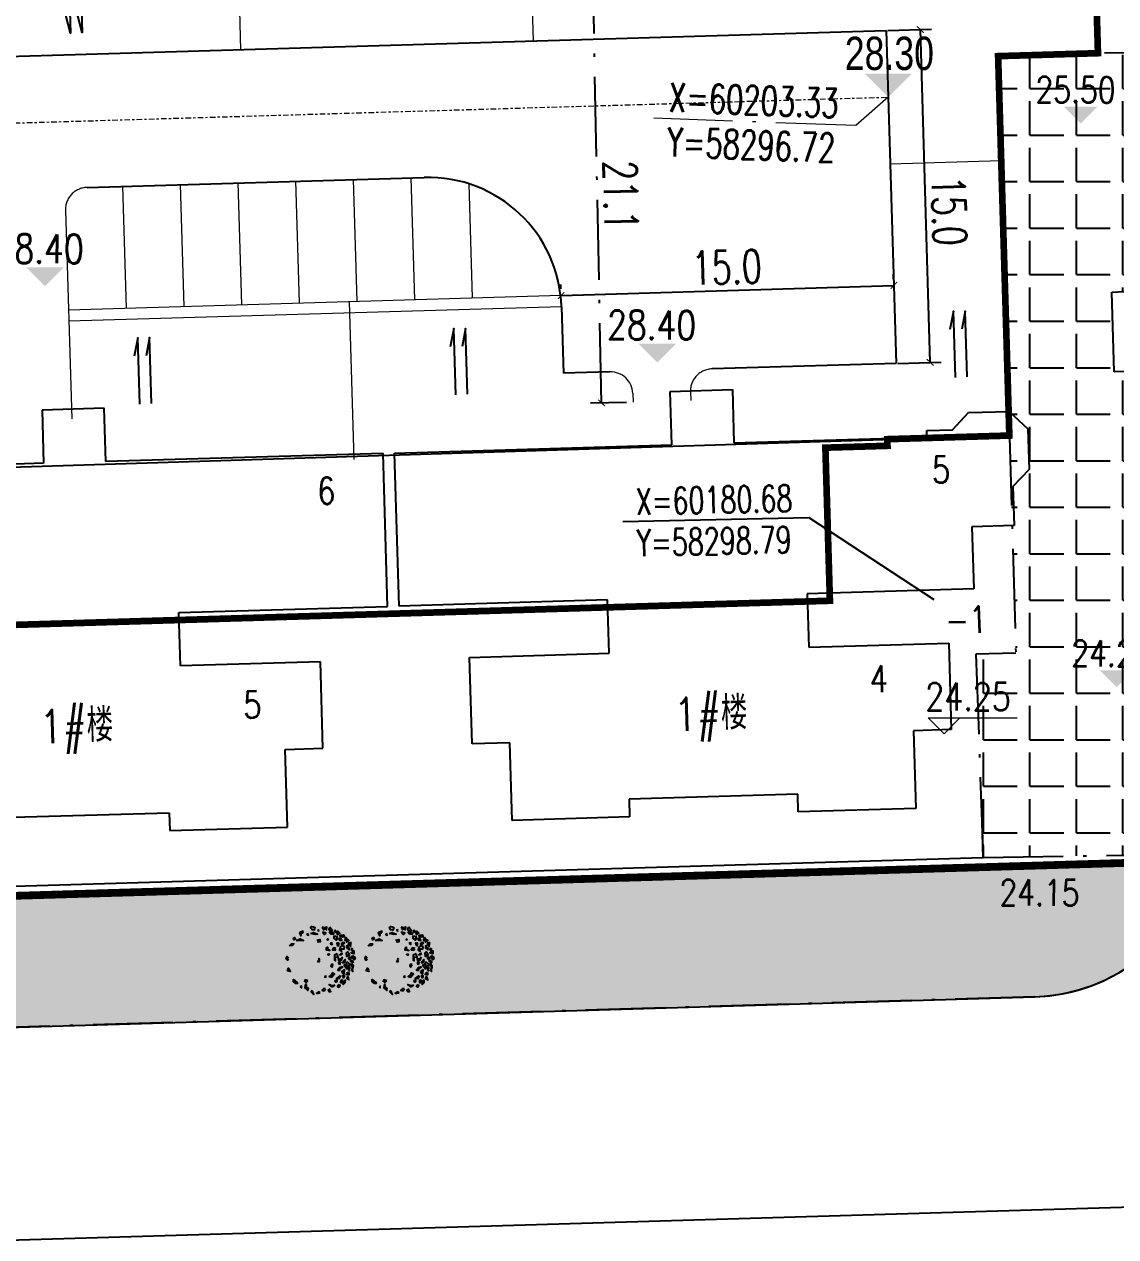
# Model space of a CAD drawing. Header units: inches. Extents: x 393 to 1582, y 246 to 1188.
# Drawn here: x 1221.8 to 1271, y 361.2 to 415.8 of the extents above; entities that cross this region are included whole.
import ezdxf

# ---------------------------------------------------------------- set-up
doc = ezdxf.new("R2010")
doc.units = ezdxf.units.IN
doc.header["$MEASUREMENT"] = 0
for name, pattern in [('ACAD_ISO10W100', [18.5, 12, -3, 0.5, -3]), ('CENTERX2', [4, 2.5, -0.5, 0.5, -0.5]), ('DASH', [0.35, 0.25, -0.1]), ('DASHED2', [0.375, 0.25, -0.125]), ('DOTE', [2.4200000000000004, 2, -0.2, 0.02, -0.2]), ('PHANTOM', [2.5, 1.25, -0.25, 0.25, -0.25, 0.25, -0.25])]:
    doc.linetypes.add(name, pattern=pattern)
for name, color, linetype in [('230', 2, 'Continuous'), ('83', 8, 'Continuous'), ('buildcoor', 7, 'Continuous'), ('DIM', 4, 'Continuous'), ('drain', 4, 'Continuous'), ('ELEV', 1, 'Continuous'), ('GREEN', 64, 'Continuous'), ('hongzb', 5, 'Continuous'), ('JIAJU', 8, 'Continuous'), ('roaddim', 2, 'Continuous'), ('公建', 4, 'Continuous'), ('外墙', 42, 'Continuous'), ('建筑层数', 7, 'Continuous'), ('红线', 1, 'PHANTOM'), ('车库边线', 4, 'DOTE')]:
    doc.layers.add(name, color=color, linetype=linetype)
for name, color, linetype, lineweight in [('buildelev', 2, 'Continuous', 20), ('FENCE', 100, 'Continuous', 18), ('parking', 30, 'Continuous', 18), ('ROAD', 1, 'Continuous', 25), ('ROAD-CENTER', 7, 'CENTERX2', 18), ('ROAD-ZB', 4, 'Continuous', 15), ('walk', 2, 'Continuous', 18), ('围墙', 75, 'FENCELINE1', 15), ('建筑型号', 2, 'Continuous', 18), ('树', 84, 'Continuous', 15)]:
    doc.layers.add(name, color=color, linetype=linetype, lineweight=lineweight)
doc.styles.add('_HZTXT', font='txt.shx', dxfattribs={"width": 0.8, "bigfont": 'hztxt.shx'})
doc.styles.add('DIM_FONT', font='SIMPLEX.shx', dxfattribs={"width": 0.8})
doc.styles.add('FLS', font='', dxfattribs={"width": 0.8})
doc.styles.add('HZ', font='simplex.shx', dxfattribs={"width": 0.7, "bigfont": 'hztxt.shx'})
doc.styles.add('RO', font='romans.shx', dxfattribs={"width": 0.8})
doc.styles.get('FLS').set_extended_font_data('创艺繁隶书')
doc.linetypes.add('FENCELINE1', pattern='A,0.25,-0.1,[133,ltypeshp.shx,S=0.1,R=0,X=-0.1,Y=0],-0.1,1', length=1.45)
doc.dimstyles.new('NORMAL', dxfattribs={"dimtxt": 1.5, "dimasz": 0.3, "dimexe": 0.5, "dimexo": 0.3, "dimgap": 0.3, "dimtad": 1, "dimdec": 1, "dimzin": 1, "dimdsep": 46, "dimtxsty": 'HZ', "dimblk": 'ARCHTICK', "dimcen": 0, "dimclrt": 256, "dimadec": 0, "dimazin": 0, "dimtfac": 1, "dimtdec": 1, "dimtofl": 0, "dimtmove": 0, "dimatfit": 3, "dimldrblk": 'ARCHTICK', "dimfxl": 1, "dimtolj": 2, "dimtzin": 0, "dimarcsym": 0})
pattern_1 = [(0, (-57035.97997173201, -59790.78773423353), (0, 2.0955), [1.524, -0.5715]), (90, (-57035.97997173201, -59790.78773423353), (-2.0955, 1.283081307217396e-16), [1.524, -0.5715])]

# ---------------------------------------------------------------- blocks, each defined once
blk = doc.blocks.new('_ARCHTICK')
at = {"color": 0, "linetype": 'ByBlock', "const_width": 0.15}
blk.add_lwpolyline([(-0.5, -0.5), (0.5, 0.5)], dxfattribs=at)
blk = doc.blocks.new('*D184')
at = {"layer": 'DEFPOINTS', "color": 0, "ltscale": 0.3, "transparency": 16777216}
for p in [(1260.99142981961, 404.0632782303646), (1260.991429819609, 404.0632782304012), (1245.998494709334, 403.6026458363185)]:
    blk.add_point(p, dxfattribs=at)
at = {"layer": 'roaddim', "color": 0, "lineweight": -2, "ltscale": 0.3, "transparency": 16777216}
for p, q in [((1260.982217177573, 404.3631367423777), (1260.976075416213, 404.5630424170896)), ((1245.989282067296, 403.9025043483316), (1245.983140305937, 404.1024100230435)), ((1245.998494709333, 403.6026458363551), (1260.991429819609, 404.0632782304012))]:
    blk.add_line(p, q, dxfattribs=at)
at = {"layer": 'roaddim', "color": 0, "lineweight": -2, "ltscale": 0.3, "transparency": 16777216, "xscale": 0.3, "yscale": 0.3, "zscale": 0.3}
for p, rotation in [((1260.991429819609, 404.0632782304012), 1.759761681913508), ((1245.998494709333, 403.6026458363551), 181.7597616819135)]:
    blk.add_blockref('_ARCHTICK', p, dxfattribs=dict(at, rotation=rotation))
at = {"layer": 'roaddim', "ltscale": 0.3, "transparency": 16777216, "insert": (1253.46271801734, 404.8824668254238), "char_height": 1.5, "attachment_point": 5, "rotation": 1.7597616819135078, "style": 'HZ'}
blk.add_mtext('\\A2;15.0', dxfattribs=at)
blk = doc.blocks.new('*D185')
at = {"layer": 'DEFPOINTS', "color": 0, "ltscale": 0.3, "transparency": 16777216}
for p in [(1260.421093116618, 415.5353302451539), (1262.185488041762, 415.5875472339076), (1260.86484308295, 400.5411644129408)]:
    blk.add_point(p, dxfattribs=at)
at = {"layer": 'roaddim', "color": 0, "lineweight": -2, "ltscale": 0.3, "transparency": 16777216}
for p, q in [((1260.720961824656, 415.5442048121412), (1262.685269221827, 415.6023381788864)), ((1262.629238008095, 400.5933814016944), (1262.185488041762, 415.5875472339076)), ((1261.164711790989, 400.550038979928), (1263.129019188159, 400.6081723466732))]:
    blk.add_line(p, q, dxfattribs=at)
at = {"layer": 'roaddim', "color": 0, "lineweight": -2, "ltscale": 0.3, "transparency": 16777216, "xscale": 0.3, "yscale": 0.3, "zscale": 0.3}
for p, rotation in [((1262.185488041762, 415.5875472339076), 91.69516474236677), ((1262.629238008095, 400.5933814016944), 271.6951647423668)]:
    blk.add_blockref('_ARCHTICK', p, dxfattribs=dict(at, rotation=rotation))
at = {"layer": 'roaddim', "ltscale": 0.3, "transparency": 16777216, "insert": (1263.47762986834, 407.421188216913), "char_height": 1.5, "attachment_point": 5, "rotation": 271.6951647423667, "style": 'HZ'}
blk.add_mtext('\\A2;15.0', dxfattribs=at)
blk = doc.blocks.new('psss')
at = {"layer": 'drain', "ltscale": 3}
for points in [[(-2.979199663401232, 0.52727666348801), (0.00717558540054597, 0.5309393880161224), (-0.8080204050493194, 0.7139123538363492)], [(-2.966958536155289, -0.003638910493464209), (0, 0), (-0.8151959903043462, 0.1829729653982213)]]:
    blk.add_lwpolyline(points, dxfattribs=at)
blk = doc.blocks.new('*D405')
at = {"layer": 'DEFPOINTS', "color": 0, "linetype": 'ACAD_ISO10W100', "ltscale": 0.3, "transparency": 16777216}
for p in [(1247.398126240169, 419.8652271540907), (1248.817908727995, 419.8937585255763), (1249.241856857095, 398.7971866433501, 0.9369604230422974)]:
    blk.add_point(p, dxfattribs=at)
at = {"layer": 'DIM', "color": 0, "linetype": 'ACAD_ISO10W100', "lineweight": -2, "ltscale": 0.3, "transparency": 16777216}
for p, q in [((1248.517969284585, 419.8877310644993), (1246.898227167819, 419.8551813856292)), ((1247.82207436927, 398.7686552718645), (1247.398126240169, 419.8652271540907)), ((1248.941917413686, 398.7911591822731), (1247.32217529692, 398.758609503403))]:
    blk.add_line(p, q, dxfattribs=at)
at = {"layer": 'DIM', "color": 0, "linetype": 'ACAD_ISO10W100', "lineweight": -2, "ltscale": 0.3, "transparency": 16777216, "xscale": 0.3, "yscale": 0.3, "zscale": 0.3}
for p, rotation in [((1247.398126240169, 419.8652271540907), 91.15123773181608), ((1247.82207436927, 398.7686552718645), 271.1512377318161)]:
    blk.add_blockref('_ARCHTICK', p, dxfattribs=dict(at, rotation=rotation))
at = {"layer": 'DIM', "linetype": 'ACAD_ISO10W100', "ltscale": 0.3, "transparency": 16777216, "insert": (1248.684441752153, 408.1162074906073), "char_height": 1.5, "attachment_point": 5, "rotation": 271.1512377318161, "style": 'HZ'}
blk.add_mtext('\\A2;21.1', dxfattribs=at)
blk = doc.blocks.new('GPPMTR01')
at = {"color": 0, "linetype": 'ByBlock'}
for points in [[(-0.1056669167511069, 0.5301077341899761), (-0.07307951152553828, 0.4959264380514251), (-0.0582670498972972, 0.5149161759783037), (-0.03456719235899085, 0.5035222617976133), (-0.03752968682737597, 0.5452995602437609), (-0.06419210400898144, 0.5301077341899761)], [(0.00488750428143043, 0.5591320875771277), (-0.004942283387421384, 0.522511999724492), (0.01579508861057028, 0.5111181748245056), (0.0513449329504875, 0.5187139985706939)], [(-0.4116768515759224, 0.3053779346073979), (-0.3644640545814815, 0.3042507657177246), (-0.3674178173970024, 0.3281527279859759), (-0.342602870648292, 0.3368543825335497), (-0.374238595350616, 0.3643005209137503), (-0.3823495687596492, 0.3347051281429671)], [(-0.3540263367420504, 0.4040750746047969), (-0.3350825783777999, 0.3712300427649974), (-0.3123625140708551, 0.3778369041515095), (-0.2925959447373191, 0.4083456385255687)], [(-0.2977531553308311, 0.3548484620479426), (-0.258597227638719, 0.3617780731798937), (-0.2400121991436729, 0.4018472531945776), (-0.2633232124312709, 0.4000208378301383), (-0.2747105198398557, 0.3778912761003262)], [(-0.2629462692984232, 0.454108427604193), (-0.2695533092463437, 0.4313884525779524), (-0.2483370891198075, 0.4311201640620341), (-0.2432341611944081, 0.4469651677472525)], [(-0.2145521100269007, 0.4434206345124865), (-0.2184191251649934, 0.4556669115755305), (-0.2419983376878054, 0.4750564484955148), (-0.1986527343928656, 0.4861755566688856), (-0.1987071956223864, 0.4485234731571818)], [(-0.1661580400360822, 0.4327330199821884), (-0.2074632221187771, 0.3860567107388801), (-0.1796944232738414, 0.3708567601410193), (-0.136939751103414, 0.3867562250557586), (-0.1467685834687316, 0.4091538967400805), (-0.1652991596623272, 0.406736532394988)], [(-0.1729788179896959, 0.4688807236292588), (-0.150794902167208, 0.5179200252688432), (-0.1200180935509205, 0.5164702851951389), (-0.1281290401757423, 0.4868748031436516), (-0.1436516690944788, 0.4982079171648279), (-0.1508493276844472, 0.4802681203185478), (-0.1448875640256448, 0.4701165471358614)], [(-0.1272703740756771, 0.4608785833985634), (-0.1326957303359808, 0.4285977163281774), (-0.1114795727059376, 0.4283294278122592), (-0.09649355653131922, 0.4594289326055634)], [(-0.0790044942126592, 0.4009782841012556), (-0.09677937084945872, 0.3705949891165027), (-0.06419210400898144, 0.3592010749358121), (-0.0493795843482827, 0.3705949891165027)], [(-0.03752968682737597, 0.4769368786859544), (-0.05530456435698251, 0.4541493181666856), (-0.04345459541151248, 0.4237658446205244), (-0.03160469789060575, 0.438957581393605)], [(0.006907685558048658, 0.4427555825474032), (-0.02567971788190592, 0.412372109001242), (-0.01975480036969901, 0.3819886354550809), (0.01579508861057028, 0.3516052511896238), (0.04541999758213975, 0.3667969879627044), (0.009870108601870453, 0.385786547328175), (0.03357012684544426, 0.4199680220281344)], [(0.009870108601870453, 0.4845326131514385), (0.04245748525761382, 0.4617451419128738), (0.08393238995886458, 0.4769368786859544), (0.06615749457311718, 0.4921286154590351), (0.04245748525761382, 0.4845326131514385)], [(0.08393238995886458, 0.3705949891165027), (0.07208242994146492, 0.3440093381627315), (0.08096987763433859, 0.3212217776434627), (0.08393238995886458, 0.3440093381627315)], [(0.1046697083884338, 0.5301077341899761), (0.08393238995886458, 0.5187139985706939), (0.09874477302008597, 0.5035222617976133), (0.1135572453620115, 0.5111181748245056)], [(0.1579945731070841, 0.4465534051397933), (0.09578226069556005, 0.4427555825474032), (0.1046697083884338, 0.412372109001242), (0.1461445238089803, 0.3933825496357715), (0.1550320607825582, 0.4161701101550404), (0.1402195884406326, 0.4275638457743227)], [(0.1313321407477589, 0.4883306143052368), (0.1372570761161067, 0.4997244392052232), (0.1342946530722849, 0.5301077341899761), (0.1728069561683055, 0.5073201736707073), (0.1461445238089803, 0.4807347905590486)], [(0.1787319808173574, 0.4769368786859544), (0.2290943332114818, 0.4959264380514251), (0.2498317409217552, 0.4731388775321562), (0.22316930856243, 0.4579471407590756), (0.2202067962379041, 0.4769368786859544), (0.2024319008521567, 0.4693410549397661), (0.1994693885276307, 0.4579471407590756)], [(0.2053944131766826, 0.438957581393605), (0.1787319808173574, 0.4199680220281344), (0.1935443638785789, 0.4047762852550539), (0.2261316423255476, 0.4161701101550404)], [(0.2142818608695563, 0.3592010749358121), (0.2735316609565545, 0.3743928117088927), (0.2913064670615976, 0.4085741078474439), (0.282419019368724, 0.3364135144165433), (0.2468692285972292, 0.332615513262745)], [(0.2676065470267984, 0.4503514062935914), (0.2527940746848728, 0.4351595802398068), (0.2409442932288814, 0.4085741078474439), (0.2735316609565545, 0.4275638457743227)], [(0.3150063870963969, 0.4161701101550404), (0.3061189394035232, 0.4009782841012556), (0.3179688994209229, 0.3895845484819733), (0.3475938441047739, 0.3933825496357715)], [(0.3209314117454488, 0.3629990760896104), (0.3061189394035232, 0.3402115155703414), (0.3268563471137964, 0.3250197787972609), (0.3564812917976476, 0.3250197787972609), (0.3268563471137964, 0.3364135144165433)], [(0.3505561778678916, 0.3819886354550809), (0.3475938441047739, 0.3705949891165027), (0.3683312518150473, 0.3554030737820138), (0.3920310825691424, 0.3592010749358121)], [(-0.481902910709679, 0.195890150147132), (-0.4611655029994058, 0.2072838857664143), (-0.4315405583155546, 0.1769005015009573), (-0.4522780553065321, 0.1541129409816885), (-0.4937528707270786, 0.1503151183892985), (-0.4996778060954264, 0.1769005015009573)], [(-0.4167280859736291, 0.1085378199431508), (-0.4108031506052814, 0.1503151183892985), (-0.357478375167335, 0.188294415681648), (-0.3693283351847346, 0.1617088540085809)], [(-0.393028255219534, 0.2414652711856697), (-0.4078407275614596, 0.2300714462856832), (-0.3959906782633557, 0.2262735344125891)], [(-0.3041535997293888, 0.3098280420241803), (-0.3426659028254095, 0.2718487447318308), (-0.2982286643610411, 0.2794445684780191)], [(-0.2152789442392437, 0.2946363052510997), (-0.2152789442392437, 0.2756465673242208), (-0.20639149654637, 0.2832424803511132)], [(-0.1234417942807135, 0.3136259538972744), (-0.144179228775198, 0.2946363052510997), (-0.1352917542981131, 0.2870404815049115), (-0.1145543912281919, 0.2946363052510997)], [(-0.06419210400898144, 0.2072838857664143), (-0.08492947332855197, 0.1844964145278497), (-0.1145543912281919, 0.2034859738933202), (-0.1145543912281919, 0.2186777106664009), (-0.08492947332855197, 0.2072838857664143), (-0.0523420698885974, 0.2262735344125891)], [(-0.03160469789060575, 0.3174239550510727), (-0.0582670498972972, 0.2946363052510997), (-0.04345459541151248, 0.2642529209856426), (-0.02271722341352081, 0.2908384826587097)], [(-0.01975480036969901, 0.188294415681648), (-0.007904768927736073, 0.1920922382740379), (0.0009827055493488537, 0.1769005015009573), (-0.01975480036969901, 0.1693046777547691)], [(0.04541999758213975, 0.2946363052510997), (0.04245748525761382, 0.249061184212562), (0.1046697083884338, 0.2110818869202126), (0.1194821807303593, 0.2186777106664009), (0.06911991761693899, 0.245263272339468), (0.09578226069556005, 0.2832424803511132)], [(0.128369628423233, 0.3364135144165433), (0.1372570761161067, 0.2870404815049115), (0.1135572453620115, 0.2718487447318308), (0.1461445238089803, 0.2604549198318444), (0.1579945731070841, 0.3022322182779921)], [(0.1787319808173574, 0.2718487447318308), (0.1668820207999577, 0.245263272339468), (0.1846569161857051, 0.2376674485932797), (0.1994693885276307, 0.252859006804952)], [(0.1994693885276307, 0.2908384826587097), (0.1787319808173574, 0.3516052511896238), (0.2113193485450304, 0.3098280420241803)], [(0.2498317409217552, 0.3250197787972609), (0.2409442932288814, 0.2984342171241938), (0.312043874771871, 0.3022322182779921), (0.282419019368724, 0.3288176013896509)], [(0.2527940746848728, 0.2680509221394409), (0.2409442932288814, 0.2262735344125891), (0.2587190993339247, 0.1769005015009573), (0.2735316609565545, 0.2034859738933202), (0.2527940746848728, 0.2186777106664009)], [(0.3031564270789972, 0.2680509221394409), (0.3090814517280491, 0.2186777106664009), (0.3357438840873743, 0.2148798880740108), (0.3505561778678916, 0.2338694474394814)], [(0.3861060579200905, 0.2566570079587503), (0.3683312518150473, 0.2718487447318308), (0.3653687394905213, 0.2870404815049115), (0.377218699507921, 0.2984342171241938), (0.4009186195427203, 0.2832424803511132)], [(0.4009186195427203, 0.2072838857664143), (0.3831435455955646, 0.2186777106664009), (0.3653687394905213, 0.2110818869202126), (0.3683312518150473, 0.195890150147132), (0.3920310825691424, 0.1920922382740379)], [(0.430543385665163, 0.2604549198318444), (0.4186934256477634, 0.245263272339468), (0.436468499594919, 0.2300714462856832), (0.466093354998066, 0.249061184212562)], [(0.4423933456825628, 0.2034859738933202), (0.4512808826561406, 0.1693046777547691), (0.4868307627083394, 0.1389212042086079), (0.4720182903664139, 0.1806984133740515)], [(-0.481902910709679, 0.01358969277719271), (-0.5056028307444783, 0.02498341946840464), (-0.514490278437352, -0.02438975629235373), (-0.5056028307444783, -0.03578347851953046), (-0.4641280153239317, -0.03578347851953046), (-0.4700529506922794, -0.02438975629235373), (-0.4937528707270786, -0.01679382540932053)], [(-0.4463530306574802, 0.07055861193150559), (-0.4315405583155546, 0.05536669659701674), (-0.4137656629298072, 0.06676061077770734)], [(-0.2834161920191156, 0.1389212042086079), (-0.2686037196771899, 0.1806984133740515), (-0.2389788642740429, 0.165506765881675), (-0.2478663119669166, 0.1389212042086079), (-0.2626787843088422, 0.1503151183892985)], [(-0.01975480036969901, 0.03257914500581832), (-0.03456719235899085, 0.02498341946840464), (-0.02567971788190592, 0.01738756000993476), (-0.013829686439943, 0.0211854183146064)], [(0.1520696377387363, 0.1617088540085809), (0.1372570761161067, 0.1389212042086079), (0.1579945731070841, 0.1199316448431374), (0.1757694684928315, 0.1275274685893256), (0.1609570854316101, 0.1427192053624062)], [(0.2498317409217552, 0.08575017014317791), (0.2705691486320285, 0.06296269890461323), (0.2735316609565545, 0.0211854183146064), (0.3031564270789972, 0.05156886507655634), (0.2853815316932499, 0.1085378199431508)], [(0.3475938441047739, 0.173102500347159), (0.377218699507921, 0.1275274685893256), (0.3564812917976476, 0.09714408432386853), (0.3535187794731217, 0.1275274685893256)], [(0.4009186195427203, 0.07815434639698968), (0.3979561964988984, 0.06296269890461323), (0.3742561871833951, 0.06676061077770734), (0.377218699507921, 0.08954817129697619)], [(0.4275809626213412, 0.02498341946840464), (0.430543385665163, -0.02059175513855549), (0.377218699507921, -0.04337927101747224), (0.4098059779548898, -0.01299595817657849)], [(0.4216559379722892, 0.165506765881675), (0.4186934256477634, 0.1351233816162179), (0.4394309226387408, 0.1199316448431374), (0.4512808826561406, 0.1389212042086079)], [(0.4512808826561406, 0.07435643452389558), (0.469055867322592, 0.05156886507655634), (0.4838683396645175, 0.06296269890461323), (0.4720182903664139, 0.09334617245077441)], [(-0.4670904383677534, -0.130731699430228), (-0.4641280153239317, -0.1573171718225909), (-0.481902910709679, -0.1535192599494968), (-0.4848654230342049, -0.1269337875571338)], [(-0.4374655829646065, -0.130731699430228), (-0.4285781352717328, -0.06616685832095229), (-0.3811782952021343, -0.03958140735595835), (-0.4078407275614596, -0.07756064750865711)], [(0.2557565870093988, -0.01299595817657849), (0.2409442932288814, -0.02818761638263944), (0.2527940746848728, -0.03958140735595835)], [(0.4068436441917722, -0.1193378923863823), (0.3890685702446164, -0.1383276124571204), (0.3979561964988984, -0.1763068204687656), (0.4186934256477634, -0.1535192599494968)], [(0.436468499594919, -0.06616685832095229), (0.4423933456825628, -0.09655030508290223), (0.466093354998066, -0.09655030508290223), (0.4809058273399915, -0.07376278920398549), (0.4601683303490142, -0.07756064750865711)], [(-0.4196906875788592, -0.2598612387996526), (-0.4315405583155546, -0.218083940353505), (-0.4108031506052814, -0.1877006453687521), (-0.4019157029124076, -0.214286117761115), (-0.4108031506052814, -0.2294777652534915)], [(0.1698444438437796, -0.2864467111920156), (0.1372570761161067, -0.3168301847381768), (0.1491071254142104, -0.3358198333843515), (0.1757694684928315, -0.3206280966112709)], [(0.2053944131766826, -0.3320219215112574), (0.1994693885276307, -0.3434156571305397), (0.2350192685798296, -0.377597042549795), (0.2942689793861236, -0.3586073046229161), (0.2735316609565545, -0.3396177452574455), (0.2350192685798296, -0.3510115701574321)], [(0.3268563471137964, -0.3054363598381903), (0.3327813717628483, -0.3282239203574591), (0.3890685702446164, -0.3130322728650827)], [(0.4157310026039416, -0.218083940353505), (0.3890685702446164, -0.2332757664072897), (0.3920310825691424, -0.271254974418935), (0.4068436441917722, -0.2484675031803703)], [(-0.265641207352664, -0.3662033069305126), (-0.3041535997293888, -0.3737991306767008), (-0.2834161920191156, -0.4003846030690638), (-0.2508288242914426, -0.3927886900421714)], [(-0.1145543912281919, -0.4725451964999643), (-0.1382542487664982, -0.4383639003614132), (-0.1056669167511069, -0.4383639003614132), (-0.08492947332855197, -0.4459597241076015)], [(0.07208242994146492, -0.4801410202461526), (0.04245748525761382, -0.461151460880682), (0.06023238064336118, -0.4497577252613997), (0.06615749457311718, -0.4535556371344939), (0.09578226069556005, -0.4535556371344939), (0.09578226069556005, -0.4383639003614132), (0.1254072053794111, -0.4421618122345073), (0.1135572453620115, -0.461151460880682)], [(0.1876194285102311, -0.4307679873345209), (0.2113193485450304, -0.4231721635883326), (0.1876194285102311, -0.407980426815252)]]:
    blk.add_lwpolyline(points, close=True, dxfattribs=at)
blk.add_circle((0, 0), 0.01003491861934691, dxfattribs=at)
blk = doc.blocks.new('A$C4417064F')
at = {"layer": 'GREEN', "xscale": 4.647578996463836, "yscale": 4.647578996463836, "zscale": 4.647578996463836, "rotation": 300.5404110418328}
blk.add_blockref('GPPMTR01', (0.8014980672414822, 3.068208391377993), dxfattribs=at)

msp = doc.modelspace()

# ---------------------------------------------------------------- hatches: boundary and pattern name
at = {"layer": 'JIAJU', "linetype": 'ACAD_ISO10W100', "ltscale": 0.3}
h = msp.add_hatch(dxfattribs=at)
h.set_pattern_fill('ANGLE', color=0, scale=0.3, style=0)
h.set_pattern_definition(pattern_1)
edge = h.paths.add_edge_path()
edge.add_line((1265.015386131011, 378.2941414524894), (1274.952740830211, 378.4590428928923))
edge.add_arc((1267.10536053934, 380.0142350268353), 8.000000000188503, 348.7903820312058, 361.6949155495682)
edge.add_line((1275.101860449753, 380.2508553678481), (1274.802188422881, 390.3781644819601))
edge.add_line((1274.802188422881, 390.3781644819601), (1272.045395786111, 390.3781644819601))
edge.add_line((1272.045395786111, 390.3781644819601), (1271.755128969687, 400.1876278682385))
edge.add_line((1271.755128969687, 400.1876278682385), (1270.9110849195, 400.162652192229))
edge.add_line((1270.9110849195, 400.162652192229), (1270.816998166958, 403.7614438490046))
edge.add_line((1270.816998166958, 403.7614438490046), (1274.403594752244, 403.9288008920258))
edge.add_line((1274.403594752244, 403.9288008920258), (1274.085867739662, 414.5859661226341))
edge.add_line((1274.085867739662, 414.5859661226341), (1270.328217896489, 414.5270065904907))
edge.add_line((1270.328217896489, 414.5270065904907), (1265.68815599548, 414.3897048907884))
edge.add_line((1265.68815599548, 414.3897048907884), (1266.483486114297, 387.5019705544392))
edge.add_line((1266.483486114297, 387.5019705544392), (1264.68429138772, 387.4481309962203))
edge.add_line((1264.68429138772, 387.4481309962203), (1265.015386131011, 378.2941414524894))
h = msp.add_hatch(dxfattribs=at)
h.set_pattern_fill('ANGLE', color=0, scale=0.3, style=0)
h.set_pattern_definition(pattern_1)
edge = h.paths.add_edge_path()
edge.add_line((1120.679652231136, 367.6355868459351), (1120.502062772468, 373.5791752235301))
edge.add_line((1120.502062772468, 373.5791752235301), (1274.884458678536, 378.1472502535244))
edge.add_arc((1267.105360539522, 380.0142350268425), 8.000000000012824, 271.7114408746254, 346.504258223181, ccw=False)
edge.add_line((1267.344287231813, 372.0178036955613), (1120.679652231136, 367.6355868459351))

# ---------------------------------------------------------------- linework, layer by layer
at = {"layer": '230', "color": 0, "ltscale": 0.3}
msp.add_lwpolyline([(1120.831148906707, 375.6284828019262), (1120.878471610429, 374.0291827795073), (1265.015386131011, 378.2941414524894), (1264.96806342729, 379.8934414749083)], dxfattribs=at)
at = {"layer": '83', "color": 0, "linetype": 'Continuous'}
msp.add_lwpolyline([(551.0007607295423, 341.1089484243994), (937.7869736382212, 352.6657975543558), (1089.191153900255, 357.1459218537048), (1388.961170364202, 366.0159223409783)], dxfattribs=at)
at = {"layer": 'buildcoor', "color": 0, "ltscale": 0.3}
msp.add_lwpolyline([(1257.17995382019, 393.5930391580396), (1248.781982021073, 393.4084594698716)], dxfattribs=at)
at = {"layer": 'buildcoor', "color": 0, "ltscale": 0.3, "elevation": 0.936960423042297}
msp.add_lwpolyline([(1262.811761655541, 389.8942279901667), (1257.17995382019, 393.5930391580396)], dxfattribs=at)
at = {"layer": 'buildelev', "color": 0}
msp.add_lwpolyline([(1263.958536104715, 384.5768708125461), (1263.249749944889, 383.8680846529379), (1262.54096378512, 384.5768708125461), (1266.541003963191, 384.5768708125461)], dxfattribs=at)
at = {"layer": 'ELEV', "color": 0}
for points in [[(1259.679790431206, 413.6040408432373), (1261.801110774782, 413.6040408432373), (1260.740450602994, 412.5433806714491)], [(1268.644952382523, 412.1174828284557), (1270.17230302981, 412.1174828284557), (1269.408627706116, 411.3538075047682)], [(1221.90013828526, 404.8739544412084), (1223.597194560026, 404.8739544412084), (1222.748666422588, 404.0254263037778)], [(1249.4917271592, 401.4379547997588), (1251.188783433966, 401.4379547997588), (1250.340255296529, 400.5894266623282)], [(1270.261676081399, 386.7250336753778), (1271.789026728687, 386.7250336753778), (1271.025351404992, 385.9613583516903)], [(1267.021846204394, 375.9487373570074), (1268.549196851681, 375.9487373570074), (1267.785521527986, 375.1850620333199)]]:
    msp.add_solid(points, dxfattribs=at)
at = {"layer": 'FENCE', "color": 0, "ltscale": 0.3}
msp.add_line((1244.758737887454, 415.0723615993912), (1244.681859133548, 417.6704516276941), dxfattribs=at)
at = {"layer": 'hongzb', "color": 0, "linetype": 'DOTE', "ltscale": 0.2, "const_width": 0.35}
msp.add_lwpolyline([(595.9556870728132, 357.9590814737085), (937.3240531719069, 368.158883258474, -7.210533902032339e-05), (937.3327019899165, 368.1591404296988), (1088.73270198994, 372.6391404296801), (1388.502736053256, 381.5091414379486)], format="xyb", dxfattribs=at)
at = {"layer": 'JIAJU', "color": 0, "linetype": 'ACAD_ISO10W100', "ltscale": 0.3}
for points in [[(1265.015386131011, 378.2941414524894), (1274.952740830211, 378.4590428928923, 0.05636623073812699), (1275.101860449753, 380.2508553678481), (1274.802188422881, 390.3781644819601), (1272.045395786111, 390.3781644819601), (1271.755128969687, 400.1876278682385), (1270.9110849195, 400.162652192229), (1270.816998166958, 403.7614438490046), (1274.403594752244, 403.9288008920258), (1274.085867739662, 414.5859661226341, 0.258503712164269), (1274.085867739662, 414.5859661226341), (1270.328217896489, 414.5270065904907), (1265.68815599548, 414.3897048907884), (1266.483486114297, 387.5019705544392), (1264.68429138772, 387.4481309962203)], [(1120.679652231136, 367.6355868459351), (1120.502062772468, 373.5791752235301), (1274.884458678536, 378.1472502535244, -0.3384463952645198), (1267.344287231813, 372.0178036955613)]]:
    msp.add_lwpolyline(points, format="xyb", close=True, dxfattribs=at)
at = {"layer": 'parking', "color": 0, "ltscale": 0.3}
for p, q in [((1228.841585551928, 408.6145009726889), (1229.004252674132, 403.1170124478222)), ((1231.44044811011, 408.6913996313079), (1231.603115144675, 403.1939140682217)), ((1234.039310668291, 408.7682982899269), (1234.201977965773, 403.2708038414849)), ((1236.638659784302, 408.828753267967), (1236.800840085767, 403.3477173090351)), ((1239.237522342484, 408.9056519266006), (1239.399702643948, 403.4246159676687)), ((1241.846521020024, 408.6399908900631), (1241.998565202129, 403.5015146263023)), ((1226.242722993747, 408.5376023140698), (1226.40539020359, 403.0401108274155)), ((1245.998495373673, 403.6026233883231), (1223.807041425572, 402.9459673370648))]:
    msp.add_line(p, q, dxfattribs=at)
at = {"layer": 'ROAD', "color": 0, "ltscale": 0.3}
for p, q in [((1126.710257234824, 411.577942226445), (1260.651703790537, 415.5420699031957)), ((1260.651704454912, 415.5420474552294), (1261.095473278977, 400.5478184397135)), ((1224.642977651836, 408.4737293619174), (1239.838393059597, 408.9234524933409)), ((1246.013265148018, 403.1035766620108), (1246.102035948673, 400.1041552450761))]:
    msp.add_line(p, q, dxfattribs=at)
at = {"layer": 'ROAD', "color": 0, "linetype": 'Continuous'}
for p, q in [((1261.095456306111, 400.5478179374759), (1252.798844711151, 400.3023171144296)), ((1248.200857165795, 400.1662603985233), (1246.102035948673, 400.1041552450761))]:
    msp.add_line(p, q, dxfattribs=at)
at = {"layer": 'ROAD', "color": 0}
msp.add_line((1127.846888688831, 367.8497378876919), (1267.344287231821, 372.0178036955613), dxfattribs=at)
at = {"layer": 'ROAD', "color": 0, "ltscale": 0.3, "elevation": 0.002289498539352302}
msp.add_lwpolyline([(1265.68815599548, 414.3897048907884), (1270.185895103832, 414.5227951894913), (1269.872424174858, 425.1164332705731), (1269.341483042242, 443.0593992105779)], dxfattribs=at)
at = {"layer": 'ROAD', "color": 0, "ltscale": 0.3}
msp.add_arc((1240.01589118816, 402.9260785334837), 6, 1.695229598975768, 91.69522959897577, dxfattribs=at)
at = {"layer": 'ROAD', "color": 0}
msp.add_arc((1267.10536053953, 380.014235026828), 8, 271.7114408745763, 1.694915549654147, dxfattribs=at)
at = {"layer": 'ROAD-CENTER', "color": 5, "ltscale": 0.1}
msp.add_line((1127.922896950623, 408.6125178859139), (1260.740452854823, 412.5433829232707), dxfattribs=at)
at = {"layer": 'ROAD-ZB', "color": 0, "linetype": 'ACAD_ISO10W100', "ltscale": 0.3}
for points in [[(1260.740450602994, 412.5433806714491), (1259.27297709296, 411.2600190409494)], [(1259.27297709296, 411.2600190409494), (1250.179015517134, 411.5914747052948)]]:
    msp.add_lwpolyline(points, dxfattribs=at)
at = {"layer": 'walk', "color": 0, "ltscale": 0.3}
for p, q in [((1223.673004294041, 407.4443837386853), (1223.952926807784, 398.0488529946443, 0.9369604230422974)), ((1249.229991091322, 399.1964812063807), (1249.241856857095, 398.79718664335, 0.9369604230422974)), ((1251.828865878234, 399.272971329162), (1251.840730666104, 398.8740908280807, 0.9369604230422974))]:
    msp.add_line(p, q, dxfattribs=at)
at = {"layer": 'walk', "color": 0, "linetype": 'ACAD_ISO10W100', "ltscale": 0.3}
msp.add_arc((1224.672560673267, 407.4741670352733), 1, 91.69522959939245, 181.706709579215, dxfattribs=at)
at = {"layer": 'walk', "color": 0, "linetype": 'ACAD_ISO10W100'}
for centre, start, end in [((1248.230434712097, 399.1666979098509), 1.706709575881483, 91.69491576027224), ((1252.82842225746, 399.3027546257572), 91.69491576068893, 181.7067095796318)]:
    msp.add_arc(centre, 1, start, end, dxfattribs=at)
at = {"layer": '公建', "color": 0, "ltscale": 0.3, "elevation": 0.9369604230422974}
msp.add_lwpolyline([(1120.266374574415, 392.6796211860047), (1266.193637417798, 397.2978041476154)], dxfattribs=at)
at = {"layer": '围墙', "color": 0, "ltscale": 0.2}
for p, q in [((1230.668347195942, 444.9673140886071), (1231.564527969845, 414.6812049351348)), ((1260.829214335246, 409.5442764223472), (1265.826886511213, 409.6921599848711)), ((1236.451216124502, 403.3209264678435), (1236.662694882952, 396.2234938029206)), ((1246.013284146823, 403.1028421439906), (1223.821830198723, 402.4461860927323))]:
    msp.add_line(p, q, dxfattribs=at)
at = {"layer": '外墙', "color": 2, "ltscale": 0.1}
for p, q in [((1250.917228931087, 399.2818765942976), (1253.715980707594, 399.3654843221199)), ((1253.715980707594, 399.3654843221199), (1253.787644469664, 396.9665543830966)), ((1250.988892693157, 396.8829466552743), (1250.917228931087, 399.2818765942976)), ((1225.416412947657, 398.5298917590911), (1222.617612020746, 398.4479567452921)), ((1222.617612020746, 398.4479567452921), (1222.687835603038, 396.049204147442)), ((1225.486636529942, 396.1311391612481), (1225.416412947657, 398.5298917590911)), ((1263.632576568681, 397.5607880523406), (1264.359847524145, 398.3328487866054)), ((1264.359847524145, 398.3328487866054), (1266.192166813717, 398.3875858650878)), ((1266.192166813717, 398.3875858650878), (1267.024529108992, 397.603511821878)), ((1253.787644469664, 396.9665543830966), (1262.483766160109, 397.2263355403587)), ((1262.474808189853, 397.5262017827368), (1263.632576568681, 397.5607880523406)), ((1262.483766160109, 397.2263355403587), (1262.474808189853, 397.5262017827368)), ((1267.024529108992, 397.603511821878), (1267.079257485751, 395.7714865438765)), ((1238.494465011677, 396.5096978671448), (1250.988892693157, 396.8829466552743)), ((1222.687835603038, 396.049204147442), (1210.193188607894, 395.6834228358467)), ((1237.981284287693, 396.4969204951786), (1225.486636529942, 396.1311391612481)), ((1238.183195571691, 389.5998753541904), (1237.981284287693, 396.4969204951786)), ((1238.700498327347, 389.6127743019263), (1238.494465011677, 396.5096978671448)), ((1267.079257485751, 395.7714865438765), (1266.351986754148, 394.999425977772)), ((1266.351986754148, 394.999425977772), (1266.404497740419, 393.2416313344857)), ((1266.404497740419, 393.2416313344857), (1264.505344732832, 393.1848975186834)), ((1264.505344732832, 393.1848975186834), (1264.588952459217, 390.3861457902197)), ((1264.588952459217, 390.3861457902197), (1257.092295850333, 390.1621965173363)), ((1257.092295850333, 390.1621965173363), (1257.163959616372, 387.7632664453741)), ((1228.787220268748, 389.324807785479), (1238.183195571691, 389.5998753541904)), ((1248.096307943819, 389.8934573905972), (1238.700498327347, 389.6127743019263)), ((1248.167971709858, 387.4945273186422), (1248.096307943819, 389.8934573905972)), ((1228.857450280561, 386.9258355622381), (1228.787220268748, 389.324807785479)), ((1257.163959616372, 387.7632664453741), (1263.461151169212, 387.9513838346321)), ((1263.461151169212, 387.9513838346321), (1263.577604725056, 384.0531228150377)), ((1241.870780184252, 387.3064099301963), (1248.167971709858, 387.4945273186422)), ((1241.987232785214, 383.408148882073), (1241.870780184252, 387.3064099301963)), ((1235.154752385857, 387.1101886685959), (1228.857450280561, 386.9258355622381)), ((1235.268875951025, 383.2118657764159), (1235.154752385857, 387.1101886685959)), ((1263.577604725056, 384.0531228150377), (1261.878362612552, 384.0023609814153)), ((1261.878362612552, 384.0023609814153), (1261.98287226557, 380.5039214869967)), ((1243.686475072995, 383.4589107209434), (1241.987232785214, 383.408148882073)), ((1243.790985610762, 379.9604712529447), (1243.686475072995, 383.4589107209434)), ((1233.56960074684, 383.1621194448529), (1235.268875951025, 383.2118657764159)), ((1233.672016242213, 379.6636180185276), (1233.56960074684, 383.1621194448529)), ((1256.661346693414, 381.1453073044412), (1249.06473430874, 380.9183720306717)), ((1249.06473430874, 380.9183720306717), (1249.088622229433, 380.1187287176617)), ((1256.685234614106, 380.3456639914312), (1256.661346693414, 381.1453073044412)), ((1220.754131290089, 380.0857893322728), (1228.35087515956, 380.3081842324132)), ((1228.35087515956, 380.3081842324132), (1228.374285154835, 379.5085267851776)), ((1261.98287226557, 380.5039214869967), (1256.685234614106, 380.3456639914312)), ((1228.374285154835, 379.5085267851776), (1233.672016242213, 379.6636180185276)), ((1249.088622229433, 380.1187287176617), (1243.790985610762, 379.9604712529447))]:
    msp.add_line(p, q, dxfattribs=at)
at = {"layer": '红线', "color": 0, "linetype": 'DASH', "ltscale": 0.5, "const_width": 0.15}
msp.add_lwpolyline([(595.9556870728132, 357.9590814737085), (937.3240531719069, 368.158883258474, -7.210533902032339e-05), (937.3327019899165, 368.1591404296988), (1088.73270198994, 372.6391404296801), (1312.043118957279, 379.2467509263288)], format="xyb", dxfattribs=at)
at = {"layer": '车库边线', "color": 0, "linetype": 'DASHED2', "ltscale": 0.5, "const_width": 0.3, "elevation": 0.9369604230422974}
msp.add_lwpolyline([(1157.186087284748, 505.821108889998), (1217.909511355583, 507.6179449136899), (1217.879198813216, 508.6423463286692), (1219.378732511928, 508.6802952381759), (1219.408855159914, 507.6623112352673), (1267.387856894909, 509.0820335256058), (1270.185892786621, 414.5234217342359), (1270.185892786621, 414.5234217342359), (1265.688136810307, 414.3903536195931), (1266.193637417798, 397.2978041476154), (1260.696151107886, 397.1351308202639), (1260.704916732926, 396.8352588874323), (1257.906141631714, 396.7524417538289), (1258.110226702041, 389.8554605555101), (1125.468278155511, 385.9305199737128)], dxfattribs=at)
at = {"layer": '车库边线', "color": 0, "linetype": 'DASHED2', "ltscale": 0.5, "elevation": 0.0022894985416204}
msp.add_lwpolyline([(1157.18607631061, 505.8211085698632), (1217.909497497255, 507.6179445083172), (1217.87918495499, 508.6423459197241), (1219.378718582493, 508.6802948232062), (1219.40884123026, 507.6623108277846), (1267.387840686367, 509.0820330507623), (1270.185876567529, 414.5234216211821), (1270.185876567529, 414.5234216211821), (1265.688137467341, 414.3903313061228), (1266.193621410502, 397.2978041050511), (1260.696135358952, 397.1351307853393), (1260.704900986633, 396.8352588567132), (1257.906126013893, 396.7524417269079), (1258.110211083398, 389.8554605565797), (1125.468268841485, 385.9305201611051)], dxfattribs=at)

# ---------------------------------------------------------------- block references
at = {"layer": 'ROAD', "color": 0, "xscale": -1, "rotation": 91.76518745444659}
msp.add_blockref('psss', (1224.422984940765, 415.4506885032525), dxfattribs=at)
at = {"layer": 'ROAD', "color": 0, "rotation": 91.62464345549249}
for p in [(1264.20910555721, 402.9076834819126), (1241.70040751005, 402.1245488458217), (1227.463973375817, 401.7095443465651)]:
    msp.add_blockref('psss', p, dxfattribs=at)
at = {"layer": '树', "color": 0, "xscale": 0.6500000000014552, "yscale": 0.6500000000014552, "zscale": 0.65}
for p in [(1234.557663093381, 371.6214266019152), (1238.108976658304, 371.6214266019152)]:
    msp.add_blockref('A$C4417064F', p, dxfattribs=at)

# ---------------------------------------------------------------- texts
at = {"layer": 'buildcoor', "color": 0, "ltscale": 0.3, "style": 'HZ', "width": 0.7}
for s, p in [('X=60180.68', (1249.375240130904, 393.7215805568549)), ('Y=58298.79', (1249.416140370436, 391.8620302966074))]:
    msp.add_text(s, height=1.2, rotation=1.26, dxfattribs=at).set_placement(p)
at = {"layer": 'buildelev', "color": 0, "style": 'RO', "width": 0.8}
msp.add_text('24.25', height=1.25, dxfattribs=at).set_placement((1262.404226097076, 384.9118497867885))
at = {"layer": 'ELEV', "color": 0, "style": 'FLS', "width": 0.8}
msp.add_text('28.30', height=1.5, dxfattribs=at).set_placement((1258.781401482216, 413.7676744813571))
at = {"layer": 'ELEV', "color": 0, "style": 'DIM_FONT', "width": 0.8}
for s, height, p in [('25.50', 1.17, (1267.365865702342, 412.2992795652891)), ('28.40', 1.3, (1220.47893086284, 405.0759508154652)), ('28.40', 1.3, (1248.07051973678, 401.6399511740156)), ('24.20', 1.17, (1268.982589401219, 386.9068304122111)), ('24.15', 1.17, (1265.742759524213, 376.1305340938407))]:
    msp.add_text(s, height=height, rotation=359.671159800125, dxfattribs=at).set_placement(p)
at = {"layer": 'ROAD-ZB', "color": 0, "linetype": 'ACAD_ISO10W100', "ltscale": 0.3, "style": 'HZ', "width": 0.7}
for s, p in [('X=60203.33', (1250.840435640335, 411.8925534667861)), ('Y=58296.72', (1250.766950016064, 409.8788938969947))]:
    msp.add_text(s, height=1.3, rotation=357.9100000000064, dxfattribs=at).set_placement(p)
at = {"layer": '建筑型号', "color": 0, "style": '_HZTXT', "width": 0.8}
for p in [(1251.111804910109, 383.9724311182554), (1222.540004437859, 383.4210495520295)]:
    msp.add_text('1#楼', height=1.5, rotation=1.711440874576402, dxfattribs=at).set_placement(p)
at = {"layer": '建筑层数', "color": 0, "style": 'DIM_FONT', "width": 0.8}
for s, p in [('5', (1262.725455574045, 395.1514566648103)), ('6', (1235.02906831135, 394.1948382720139)), ('-1', (1263.32162751577, 388.371142150535)), ('4', (1259.917196342257, 385.7183564558282)), ('5', (1231.698328744883, 384.5633723501224))]:
    msp.add_text(s, height=1.2, rotation=1.694915548404054, dxfattribs=at).set_placement(p)

# ---------------------------------------------------------------- dimensions: what is measured, and where the dimension line sits
at = {"layer": 'DIM', "color": 0, "linetype": 'ACAD_ISO10W100', "ltscale": 0.3}
dim = msp.add_linear_dim(base=(1247.398126240169, 419.8652271540907), p1=(1249.241856857095, 398.79718664335, 0.9369604230422974), p2=(1248.817908727995, 419.8937585255763), angle=91.15123773181419, dimstyle='NORMAL', override={"dimzin": 0}, dxfattribs=at)
dim.commit()
dim.dimension.update_dxf_attribs({"geometry": '*D405', "text_midpoint": (1247.634653700219, 408.095111376838), "dimtype": 161})
at = {"layer": 'roaddim', "color": 0, "ltscale": 0.3}
dim = msp.add_linear_dim(base=(1262.185488041762, 415.5875472339076), p1=(1260.86484308295, 400.5411644129409), p2=(1260.421093116618, 415.5353302451541), angle=91.69516474236416, dimstyle='NORMAL', override={"dimzin": 0}, dxfattribs=at)
dim.commit()
dim.dimension.update_dxf_attribs({"geometry": '*D185', "text_midpoint": (1262.428089390204, 407.3901272324575), "dimtype": 161})
dim = msp.add_aligned_dim(p1=(1245.998494709334, 403.6026458363186), p2=(1260.99142981961, 404.0632782303647), distance=3.6504169107924374e-11, dimstyle='NORMAL', override={"dimzin": 0}, dxfattribs=at)
dim.commit()
dim.dimension.update_dxf_attribs({"geometry": '*D184', "text_midpoint": (1253.46271801734, 404.8824668254238)})

doc.saveas('drawing.dxf')
